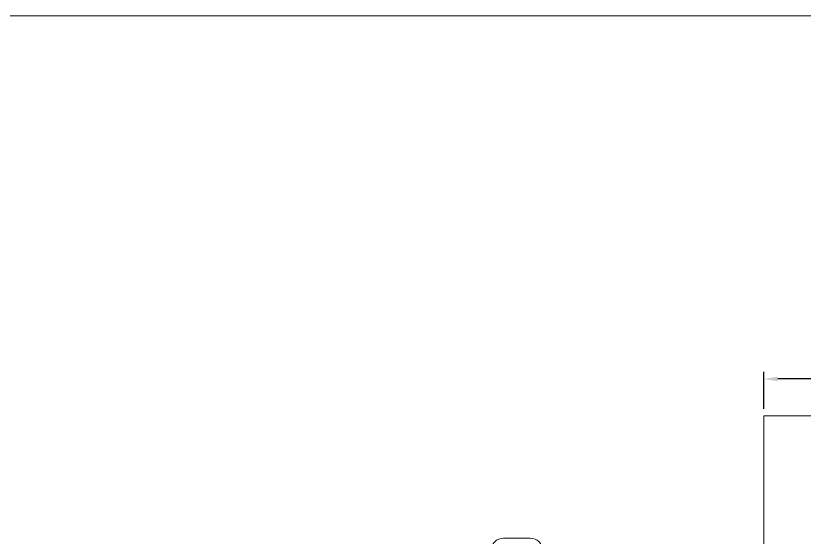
# Model space of a CAD drawing. Header units: millimetres. Extents: x -16923 to 12967, y -5402 to 13813.
# Drawn here: x -13520 to -6762, y 9338 to 13813 of the extents above; entities that cross this region are included whole.
import ezdxf

# ---------------------------------------------------------------- set-up
doc = ezdxf.new("R2010")
doc.units = ezdxf.units.MM
doc.header["$LTSCALE"] = 35
doc.linetypes.add('XKITLINE00', pattern=[0])
for name, color, linetype, lineweight in [('Drawing sheet', 5, 'Continuous', 0), ('Grid', 1, 'Continuous', 0), ('Part', 2, 'Continuous', 0)]:
    doc.layers.add(name, color=color, linetype=linetype, lineweight=lineweight)
doc.styles.add('DIMS', font='arial.ttf')
doc.dimstyles.new('1to30000(m)', dxfattribs={"dimscale": 30, "dimtxt": 2.5, "dimasz": 4, "dimexe": 2, "dimexo": 2, "dimgap": 1.5, "dimtad": 1, "dimdec": 3, "dimlfac": -30, "dimrnd": 0.001, "dimzin": 0, "dimdsep": 46, "dimtxsty": 'DIMS', "dimcen": 0.09, "dimclrd": 7, "dimclre": 7, "dimclrt": 7, "dimadec": 0, "dimazin": 0, "dimtfac": 0.05, "dimtdec": 3, "dimtmove": 0, "dimatfit": 0, "dimfxl": 1, "dimtolj": 1, "dimtzin": 0, "dimarcsym": 0})

# ---------------------------------------------------------------- blocks, each defined once
blk = doc.blocks.new('*D1')
at = {"color": 7, "lineweight": -2, "transparency": 16777216}
for p, q in [((-7116.1, 10447.9), (-7116.1, 10762.3)), ((-4430.7, 10447.9), (-4430.7, 10762.3)), ((-4550.7, 10702.3), (-6996.1, 10702.3))]:
    blk.add_line(p, q, dxfattribs=at)
at = {"color": 7, "transparency": 16777216}
for points in [[(-6996.1, 10722.3), (-6996.1, 10682.3), (-7116.1, 10702.3)], [(-4550.7, 10722.3), (-4550.7, 10682.3), (-4430.7, 10702.3)]]:
    blk.add_solid(points, dxfattribs=at)
at = {"layer": 'Defpoints', "color": 0, "transparency": 16777216}
for p in [(-7116.1, 10702.3), (-7116.1, 10387.9), (-4430.7, 10387.9)]:
    blk.add_point(p, dxfattribs=at)
at = {"color": 7, "transparency": 16777216, "insert": (-5773.4, 10785.6), "char_height": 75, "attachment_point": 5, "style": 'DIMS'}
blk.add_mtext('\\A1;2685.453', dxfattribs=at)

msp = doc.modelspace()

# ---------------------------------------------------------------- linework, layer by layer
at = {"layer": 'Drawing sheet', "color": 5, "linetype": 'XKITLINE00', "lineweight": 0}
msp.add_line((12967.383973, 13813.261656), (-16922.616027, 13813.261656), dxfattribs=at)
at = {"layer": 'Grid', "color": 1, "linetype": 'XKITLINE00', "lineweight": 0}
msp.add_line((-9344.870683, 9338.216377), (-9115.114824, 9338.216377), dxfattribs=at)
for centre, start, end in [((-9344.870683, 9233.216377), 90, 270), ((-9115.114824, 9233.216377), 270, 90)]:
    msp.add_arc(centre, 105, start, end, dxfattribs=at)
at = {"layer": 'Part'}
msp.add_lwpolyline([(-7116.12294, 10387.944563), (-4430.669711, 10387.944563), (-4430.669711, 9090.528642), (-7116.12294, 9090.528642)], close=True, dxfattribs=at)

# ---------------------------------------------------------------- dimensions: what is measured, and where the dimension line sits
dim = msp.add_linear_dim(base=(-7116.12294, 10702.315129), p1=(-4430.669711, 10387.944563), p2=(-7116.12294, 10387.944563), dimstyle='1to30000(m)')
dim.commit()
dim.dimension.update_dxf_attribs({"geometry": '*D1', "text_midpoint": (-5773.396326, 10785.633683)})

doc.saveas('drawing.dxf')
